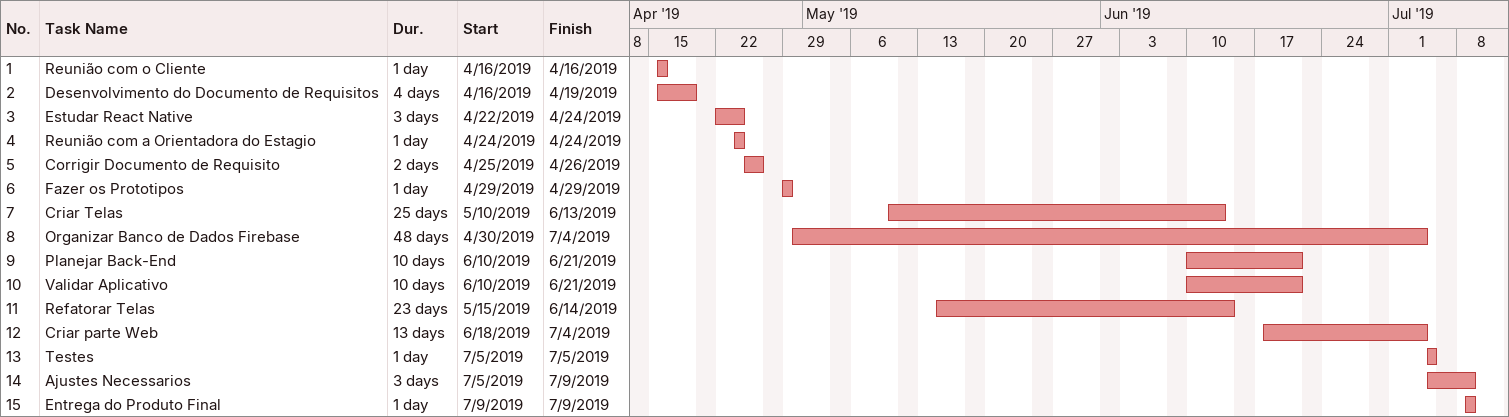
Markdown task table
| ID | Task | Duration | Start | Finish |
|---|---|---|---|---|
| 1 | Reunião com o Cliente | 1d | 2019-04-16 | 2019-04-16 |
| 2 | Desenvolvimento do Documento de Requisitos | 4d | 2019-04-16 | 2019-04-19 |
| 3 | Estudar React Native | 3d | 2019-04-22 | 2019-04-24 |
| 4 | Reunião com a Orientadora do Estagio | 1d | 2019-04-24 | 2019-04-24 |
| 5 | Corrigir Documento de Requisito | 2d | 2019-04-25 | 2019-04-26 |
| 6 | Fazer os Prototipos | 1d | 2019-04-29 | 2019-04-29 |
| 7 | Criar Telas | 25d | 2019-05-10 | 2019-06-13 |
| 8 | Organizar Banco de Dados Firebase | 48d | 2019-04-30 | 2019-07-04 |
| 9 | Planejar Back-End | 10d | 2019-06-10 | 2019-06-21 |
| 10 | Validar Aplicativo | 10d | 2019-06-10 | 2019-06-21 |
| 11 | Refatorar Telas | 23d | 2019-05-15 | 2019-06-14 |
| 12 | Criar parte Web | 13d | 2019-06-18 | 2019-07-04 |
| 13 | Testes | 1d | 2019-07-05 | 2019-07-05 |
| 14 | Ajustes Necessarios | 3d | 2019-07-05 | 2019-07-09 |
| 15 | Entrega do Produto Final | 1d | 2019-07-09 | 2019-07-09 |
